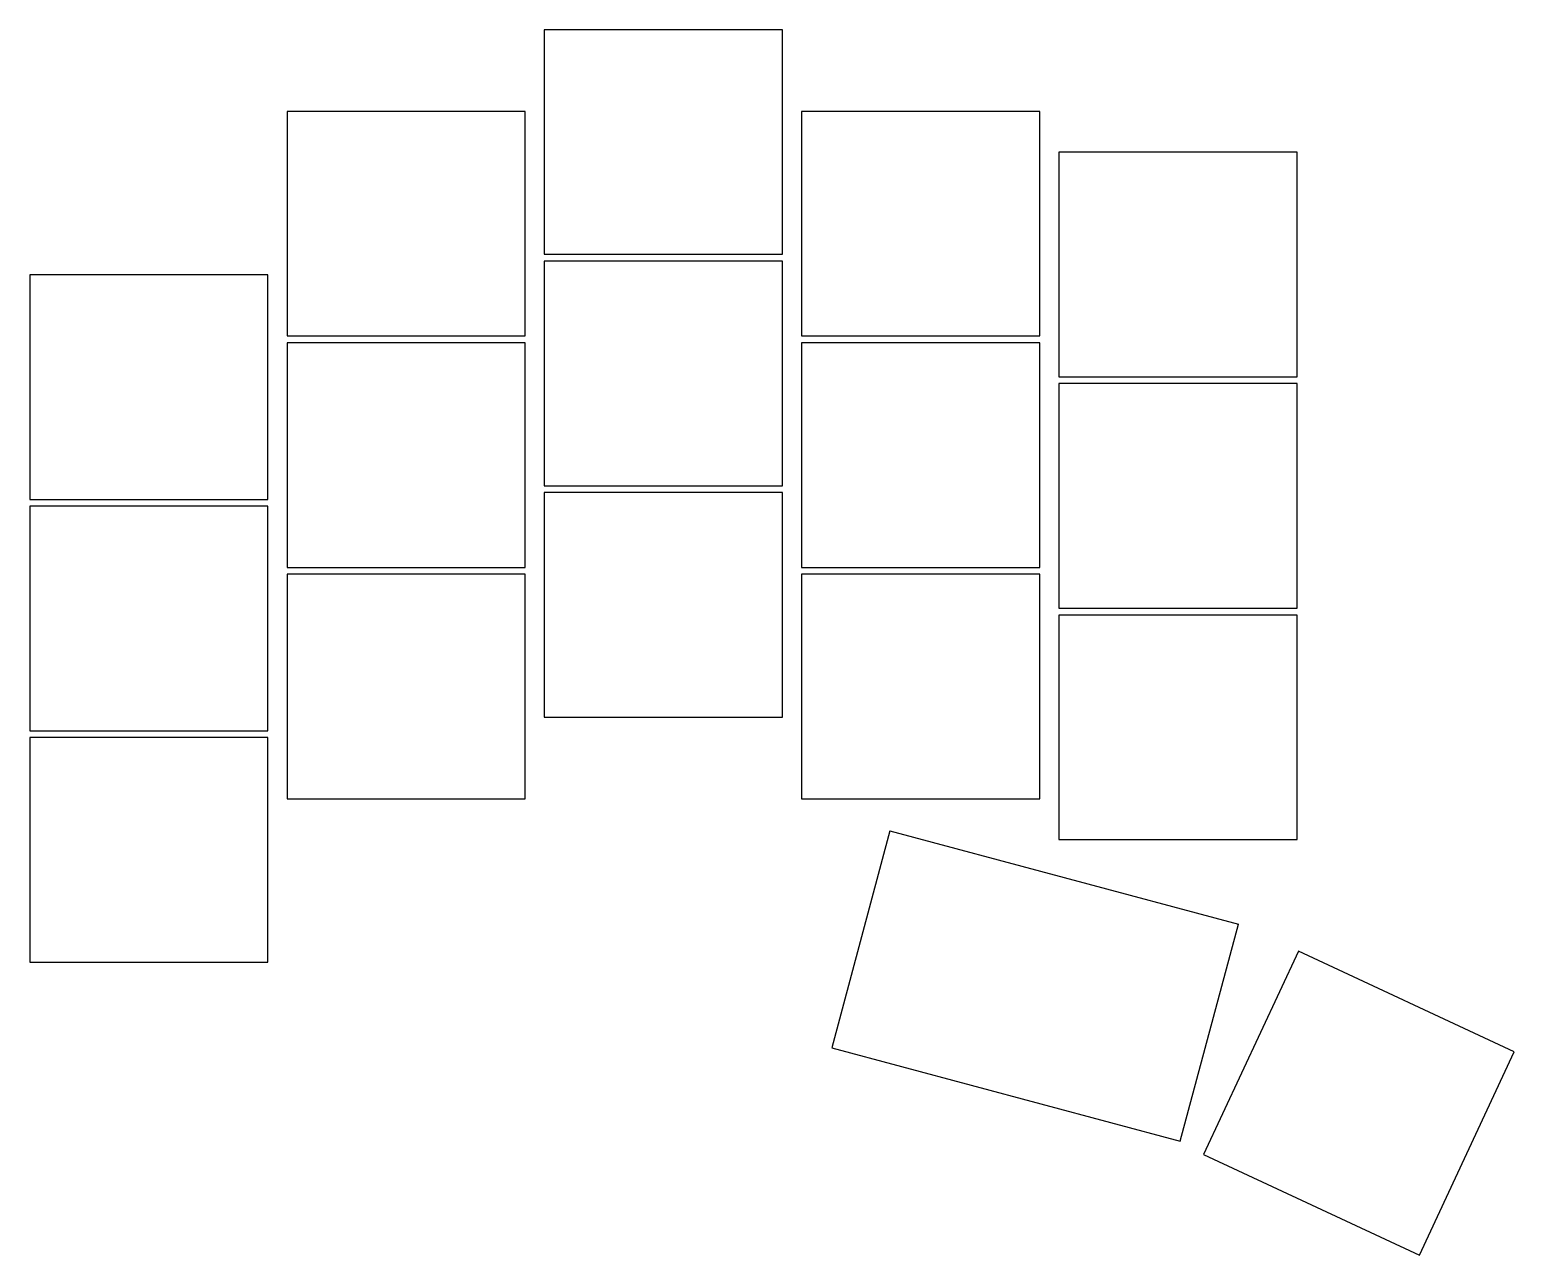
# Model space of a CAD drawing. Header units: millimetres. Extents: x -9 to 100, y -30 to 60.
import ezdxf

# ---------------------------------------------------------------- set-up
doc = ezdxf.new("R2010")
doc.units = ezdxf.units.MM

msp = doc.modelspace()

# ---------------------------------------------------------------- linework, layer by layer
for p, q in [((46.55, 60.25), (29.05, 60.25)), ((29.05, 60.25), (29.05, 43.75)), ((46.55, 43.75), (46.55, 60.25)), ((27.65, 54.25), (10.15, 54.25)), ((10.15, 54.25), (10.15, 37.75)), ((27.65, 37.75), (27.65, 54.25)), ((65.45, 54.25), (47.95, 54.25)), ((47.95, 54.25), (47.95, 37.75)), ((65.45, 37.75), (65.45, 54.25)), ((84.35, 51.25), (66.85, 51.25)), ((66.85, 51.25), (66.85, 34.75)), ((84.35, 34.75), (84.35, 51.25)), ((29.05, 43.75), (46.55, 43.75)), ((46.55, 43.25), (29.05, 43.25)), ((29.05, 43.25), (29.05, 26.75)), ((46.55, 26.75), (46.55, 43.25)), ((8.75, 42.25), (-8.75, 42.25)), ((-8.75, 42.25), (-8.75, 25.75)), ((8.75, 25.75), (8.75, 42.25)), ((10.15, 37.75), (27.65, 37.75)), ((27.65, 37.25), (10.15, 37.25)), ((10.15, 37.25), (10.15, 20.75)), ((27.65, 20.75), (27.65, 37.25)), ((47.95, 37.75), (65.45, 37.75)), ((65.45, 37.25), (47.95, 37.25)), ((47.95, 37.25), (47.95, 20.75)), ((65.45, 20.75), (65.45, 37.25)), ((66.85, 34.75), (84.35, 34.75)), ((84.35, 34.25), (66.85, 34.25)), ((66.85, 34.25), (66.85, 17.75)), ((84.35, 17.75), (84.35, 34.25)), ((29.05, 26.75), (46.55, 26.75)), ((46.55, 26.25), (29.05, 26.25)), ((29.05, 26.25), (29.05, 9.75)), ((46.55, 9.75), (46.55, 26.25)), ((-8.75, 25.75), (8.75, 25.75)), ((8.75, 25.25), (-8.75, 25.25)), ((-8.75, 25.25), (-8.75, 8.75)), ((8.75, 8.75), (8.75, 25.25)), ((10.15, 20.75), (27.65, 20.75)), ((47.95, 20.75), (65.45, 20.75)), ((27.65, 20.25), (10.15, 20.25)), ((10.15, 20.25), (10.15, 3.75)), ((27.65, 3.75), (27.65, 20.25)), ((65.45, 20.25), (47.95, 20.25)), ((47.95, 20.25), (47.95, 3.75)), ((65.45, 3.75), (65.45, 20.25)), ((66.85, 17.75), (84.35, 17.75)), ((84.35, 17.25), (66.85, 17.25)), ((66.85, 17.25), (66.85, 0.75)), ((84.35, 0.75), (84.35, 17.25)), ((-8.75, 8.75), (8.75, 8.75)), ((29.05, 9.75), (46.55, 9.75)), ((8.75, 8.25), (-8.75, 8.25)), ((-8.75, 8.25), (-8.75, -8.25)), ((8.75, -8.25), (8.75, 8.25)), ((10.15, 3.75), (27.65, 3.75)), ((47.95, 3.75), (65.45, 3.75)), ((54.44, 1.4), (50.17, -14.54)), ((54.44, 1.4), (80.03, -5.46)), ((66.85, 0.75), (84.35, 0.75)), ((75.76, -21.4), (80.03, -5.46)), ((84.44, -7.43), (77.47, -22.39)), ((100.3, -14.83), (84.44, -7.43)), ((-8.75, -8.25), (8.75, -8.25)), ((50.17, -14.54), (75.76, -21.4)), ((93.33, -29.78), (100.3, -14.83)), ((77.47, -22.39), (93.33, -29.78))]:
    msp.add_line(p, q)

doc.saveas('drawing.dxf')
